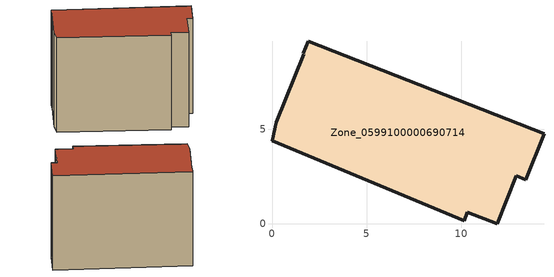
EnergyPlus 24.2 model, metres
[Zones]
Zone_0599100000690714
 floor ground (C_G): 1.66,9.02 1.91,9.67 14.38,4.76 13.43,2.35 12.92,2.55 11.91,0 10.32,0.62 10.16,0.18 0,4.4 0.23,5.38 1.68,8.96 z0
 wall outside (C_F): 0.23,5.38 0,4.4 10.16,0.18 10.32,0.62 11.91,0 12.92,2.55 13.43,2.35 14.38,4.76 1.91,9.67 1.66,9.02 1.68,8.96 0.23,5.38 z0:10.25
 roof outside (C_R): 1.91,9.67 1.66,9.02 1.68,8.96 0.23,5.38 0,4.4 10.16,0.18 10.32,0.62 11.91,0 12.92,2.55 13.43,2.35 14.38,4.76 z10.25
[BUILDING]
Pand.0599100000690714: North Axis=0; Terrain=City; Loads Convergence Tolerance Value=0.04; Temperature Convergence Tolerance Value=0.4; Solar Distribution=FullExterior; Maximum Number of Warmup Days=25; Minimum Number of Warmup Days=1
[Site:Location]
Rotterdam.The.Hague.AP_ZH_NLD Design_Conditions: Latitude=51.96; Longitude=4.45; Time Zone=1; Elevation=-4.5
[SITE:GROUNDTEMPERATURE:BUILDINGSURFACE]
18, 18, 18, 18, 18, 18, 18, 18, 18, 18, 18, 18
[MATERIAL] Thermal Absorptance=0.9; Solar Absorptance=0.7; Visible Absorptance=0.7
Name | Roughness | Thickness | Conductivity | Density | Specific Heat
G.TI.1946 | MediumSmooth | 0.15 | 1 | 540 | 1210
F.TI.1946 | Rough | 0.3 | 0.857143 | 1920 | 840
R.TI.1946 | MediumRough | 0.2 | 0.1 | 1500 | 1000
[CONSTRUCTION]
C_G: G.TI.1946
C_F: F.TI.1946
C_R: R.TI.1946
[ZONE]
Zone_0599100000690714: Type=1; Multiplier=1; Ceiling Height=Autocalculate; Volume=Autocalculate; Floor Area=autocalculate; Part of Total Floor Area=Yes
[ZONEINFILTRATION:DESIGNFLOWRATE]
Infil_Zone_0599100000690714: Zone or ZoneList or Space or SpaceList=Zone_0599100000690714; Schedule=AlwaysOn; Design Flow Rate Calculation Method=Flow/Area; Flow Rate per Floor Area=0.003; Constant Term Coefficient=1; Temperature Term Coefficient=0; Velocity Term Coefficient=0; Velocity Squared Term Coefficient=0
[HVACTEMPLATE:ZONE:IDEALLOADSAIRSYSTEM]
Zone_0599100000690714: Maximum Heating Supply Air Temperature=50; Minimum Cooling Supply Air Temperature=13; Maximum Heating Supply Air Humidity Ratio=0.0156; Minimum Cooling Supply Air Humidity Ratio=0.0077; Heating Limit=NoLimit; Cooling Limit=NoLimit; Dehumidification Control Type=ConstantSensibleHeatRatio; Cooling Sensible Heat Ratio=0.7; Dehumidification Setpoint=60; Humidification Control Type=None; Humidification Setpoint=30; Outdoor Air Method=None; Outdoor Air Flow Rate per Person=0.00944; Outdoor Air Flow Rate per Zone Floor Area=0; Outdoor Air Flow Rate per Zone=0; Demand Controlled Ventilation Type=None; Outdoor Air Economizer Type=NoEconomizer; Heat Recovery Type=None; Sensible Heat Recovery Effectiveness=0.7; Latent Heat Recovery Effectiveness=0.65
[ZONECONTROL:THERMOSTAT]
ThermostatControl_Zone_0599100000690714: Zone or ZoneList=Zone_0599100000690714; Control Type Schedule=DualSetpointControlType; Control 1=Thermostat_Zone_0599100000690714; Temperature Difference Between Cutout And Setpoint=0
[THERMOSTATSETPOINT:DUALSETPOINT]
Thermostat_Zone_0599100000690714: Heating Setpoint Temperature Schedule=HeatingSetpoint_Zone_0599100000690714; Cooling Setpoint Temperature Schedule=CoolingSetpoint_Zone_0599100000690714
[SCHEDULE:COMPACT]
HeatingSetpoint_Zone_0599100000690714: Through: 12/31, For: AllDays, Until: 24:00, 21
CoolingSetpoint_Zone_0599100000690714: Through: 12/31, For: AllDays, Until: 24:00, 24
DualSetpointControlType: Through: 12/31, For: AllDays, Until: 24:00, 4
AlwaysOn: Through: 12/31, For: AllDays, Until: 24:00, 1
